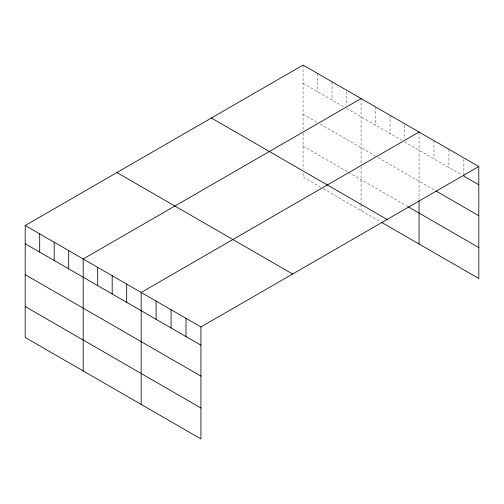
<?xml version="1.0" encoding="UTF-8"?>
<svg xmlns="http://www.w3.org/2000/svg" width="504" height="504" viewBox="0 0 504 504"><rect width="100%" height="100%" fill="white"/><g stroke="black" fill="none" stroke-linecap="round" stroke-linejoin="round"><path stroke-width="0.38" stroke-dasharray="2.52 1.89" d="M303.068 83.317L344.585 107.289M346.563 108.429L401.921 140.389M404.554 141.914L461.828 174.976M303.068 114.251L317.57 122.617M320.204 124.142L375.562 156.101M378.195 157.62L433.988 189.832M303.068 146.116L347.88 171.984M348.541 172.368L407.849 206.608M320.865 187.318L303.068 177.043L303.068 172.406M323.499 188.836L380.829 221.936M463.863 159.428L463.863 173.874M448.925 149.285L448.925 167.53M433.988 140.66L433.988 158.905M419.051 132.035L419.051 199.42M404.554 125.187L404.554 138.871M390.058 115.296L390.058 133.541M375.562 106.924L375.562 125.168M361.059 98.557L361.059 163.661M361.059 166.698L361.059 203.566M361.059 204.341L361.059 210.521M346.563 91.703L346.563 105.386M332.067 81.812L332.067 100.063M317.57 73.445L317.57 91.69M303.068 65.073L303.068 130.183M303.068 133.213L303.068 169.312"/><path stroke-width="0.76" d="M25.2 225.502L200.932 326.957L200.932 438.927L25.2 337.472L25.2 225.502L303.068 65.073L478.8 166.528L478.8 278.498L381.49 222.321M361.059 98.557L83.192 258.98L83.192 370.95M419.051 132.035L141.183 292.465L141.183 404.429M200.932 326.957L478.8 166.528M478.8 184.779L463.863 176.154L463.863 174.63M436.023 191.01L478.8 215.706M408.511 206.987L478.8 247.571M211.371 118.012L387.104 219.473M116.897 172.557L292.629 274.019M25.2 243.747L200.932 345.202M25.2 274.674L200.932 376.129M25.2 306.539L200.932 408.001M419.051 200.939L419.051 244.005M185.995 318.333L185.995 336.577M171.058 309.708L171.058 327.953M156.12 301.083L156.12 319.334M126.687 284.092L126.687 302.337M112.184 275.719L112.184 293.971M97.688 267.353L97.688 285.598M68.695 250.614L68.695 268.859M54.193 242.241L54.193 260.486M39.696 233.869L39.696 252.12"/></g></svg>
